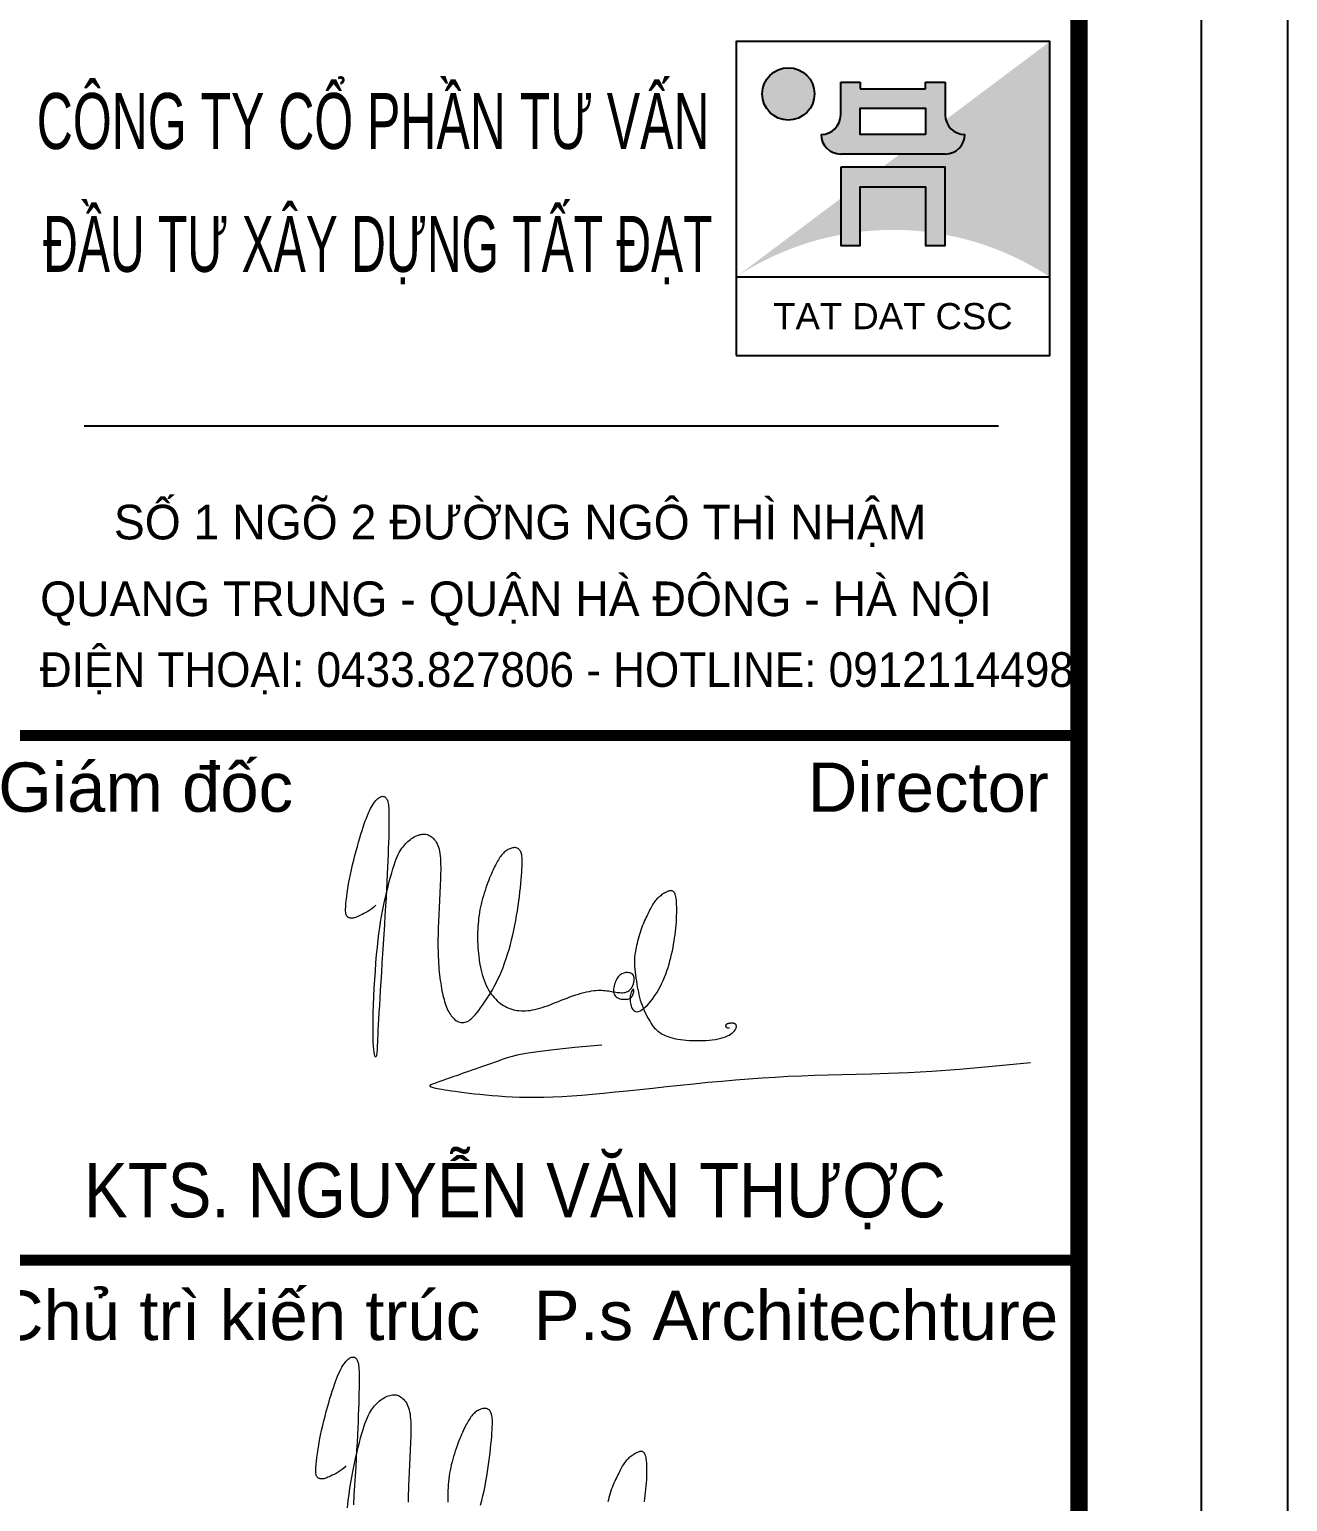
# Model space of a CAD drawing. Header units: millimetres. Extents: x -34806 to 662668, y 63228 to 99452.
# Drawn here: x 119316 to 125027, y 76692 to 83376 of the extents above; entities that cross this region are included whole.
import ezdxf

# ---------------------------------------------------------------- set-up
doc = ezdxf.new("R2010")
doc.units = ezdxf.units.MM
doc.header["$LTSCALE"] = 200
doc.header["$MEASUREMENT"] = 0
doc.layers.get('0').update_dxf_attribs({"color": 95, "linetype": 'CONTINUOUS'})
doc.layers.get('DEFPOINTS').update_dxf_attribs({"linetype": 'CONTINUOUS'})
doc.layers.add('hacth', color=251, linetype='CONTINUOUS', lineweight=13)
for name, color, linetype in [('KHUNGTEN', 7, 'CONTINUOUS'), ('Net_Thay', 7, 'CONTINUOUS'), ('TEXT', 7, 'CONTINUOUS'), ('TEXT2', 6, 'CONTINUOUS')]:
    doc.layers.add(name, color=color, linetype=linetype)
doc.styles.add('.VnArial', font='VNARIAL.ttf')
doc.styles.add('Arial iso', font='VNARIAL.ttf')
doc.styles.add('TEXT1', font='VHARIAL.ttf', dxfattribs={"width": 0.85, "height": 200})
doc.styles.add('VNCC-SIM', font='VHAVAN.ttf', dxfattribs={"width": 0.85})

# ---------------------------------------------------------------- blocks, each defined once
blk = doc.blocks.new('A$C5F910C25')
at = {"layer": 'Net_Thay', "ltscale": 0.5, "true_color": 0x0f9997}
h = blk.add_hatch(color=134, dxfattribs=at)
edge = h.paths.add_edge_path()
edge.add_line((23.99999934621155, 24.00000047203503), (-6.537884473800659e-07, 6.000000472107786))
edge.add_arc((11.99999934621155, -12.19999952812213), 21.80000000017373, 56.60151153231379, 123.3984884676862, ccw=False)
edge.add_line((23.99999934621155, 6.000000472093234), (23.99999934621155, 24.00000047202047))
h = blk.add_hatch(color=134, dxfattribs=at)
edge = h.paths.add_edge_path()
edge.add_arc((3.999999346211553, 20.00000047209323), 2, 0, 180)
edge.add_arc((3.999999346211553, 20.00000047209323), 2, 180, 360)
at = {"layer": 'Net_Thay', "ltscale": 0.5, "true_color": 0x001e02}
h = blk.add_hatch(color=98, dxfattribs=at)
h.paths.add_polyline_path([(15.99999934621155, 14.40000047208741), (7.999999346211553, 14.40000047208741), (7.999999346211553, 8.400000472087413), (9.499999346211553, 8.400000472087413), (9.499999346211553, 12.90000047208741), (14.49999934621155, 12.90000047208741), (14.49999934621155, 8.400000472087413), (15.99999934621155, 8.400000472087413)])
h.paths.add_polyline_path([(14.49999934667721, 16.90000047208741), (9.499999346211553, 16.90000047208741), (9.499999346211553, 18.90000047208741), (14.49999934621155, 18.90000047208741)], flags=16)
edge = h.paths.add_edge_path()
edge.add_arc((17.49999934621155, 18.40000047208741), 1.499999999992724, 180.0000000002779, 270, ccw=False)
edge.add_line((15.99999934621155, 18.40000047208741), (15.99999934621155, 20.90000047210196))
edge.add_line((15.99999934621155, 20.90000047208741), (14.49999934621155, 20.90000047208741))
edge.add_line((14.49999934621155, 20.90000047208741), (14.49999934621155, 20.40000047208741))
edge.add_line((14.49999934621155, 20.40000047208741), (9.499999346211553, 20.40000047208741))
edge.add_line((9.499999346211553, 20.40000047208741), (9.499999346211553, 20.90000047208741))
edge.add_line((9.499999346211553, 20.90000047208741), (7.999999346211553, 20.90000047208741))
edge.add_line((7.999999346211553, 20.90000047208741), (7.999999346211553, 18.40000047207286))
edge.add_arc((6.499999346211553, 18.40000047208741), 1.5, 270, 359.9999999997221, ccw=False)
edge.add_arc((7.999999346211553, 16.90000047208741), 1.5, 180, 270)
edge.add_line((7.999999346211553, 15.40000047208741), (15.99999934621155, 15.40000047208741))
edge.add_arc((15.99999934621155, 16.90000047208741), 1.5, 270, 360)
at = {"layer": 'Net_Thay', "color": 2, "ltscale": 0.5}
blk.add_line((-6.537884473800659e-07, 6.000000472093234), (23.99999934621155, 6.000000472093234), dxfattribs=at)
at = {"layer": 'Net_Thay', "ltscale": 0.5}
blk.add_lwpolyline([(-6.537884473800659e-07, 4.720932338386774e-07), (23.99999934621155, 4.720932338386774e-07), (23.99999934621155, 24.00000047209323), (-6.537884473800659e-07, 24.00000047209323)], close=True, dxfattribs=at)
at = {"layer": 'Net_Thay', "color": 98, "ltscale": 0.5, "true_color": 0x001e02}
blk.add_lwpolyline([(15.99999934621155, 15.40000047208741), (7.999999346211553, 15.40000047208741, -0.414213562373095), (6.499999346211553, 16.90000047208741, 0.4142135623730951), (7.999999346211553, 18.40000047208741), (7.999999346211553, 20.90000047208741), (9.499999346211553, 20.90000047208741), (9.499999346211553, 20.40000047208741), (14.49999934621155, 20.40000047208741), (14.49999934621155, 20.90000047208741), (15.99999934621155, 20.90000047208741), (15.99999934621155, 18.40000047208741, 0.414213562373095), (17.49999934621155, 16.90000047208741, -0.414213562373095)], format="xyb", close=True, dxfattribs=at)
for points in [[(14.49999934667721, 16.90000047208741), (9.499999346211553, 16.90000047208741), (9.499999346211553, 18.90000047208741), (14.49999934621155, 18.90000047208741)], [(7.999999346211553, 14.40000047208741), (7.999999346211553, 8.400000472087413), (9.499999346211553, 8.400000472087413), (9.499999346211553, 12.90000047208741), (14.49999934621155, 12.90000047208741), (14.49999934621155, 8.400000472087413), (15.99999934621155, 8.400000472087413), (15.99999934621155, 14.40000047208741)]]:
    blk.add_lwpolyline(points, close=True, dxfattribs=at)
at = {"layer": 'Net_Thay', "color": 134, "ltscale": 0.5, "true_color": 0x0f9997}
blk.add_circle((3.999999346211553, 20.00000047209323), 2, dxfattribs=at)
at = {"layer": 'Net_Thay', "color": 2, "style": '.VnArial'}
blk.add_text('TAT DAT CSC', height=2, dxfattribs=at).set_placement((2.841745594516397, 2.000000472093234))
blk = doc.blocks.new('khung')
at = {"color": 7}
for points in [[(28904.22141540502, 10202.60354419178), (28898.19519898714, 10196.66145841348), (28891.93040760198, 10191.37296033386), (28885.54619378634, 10186.68857046865), (28879.1617100769, 10182.55880933392), (28872.89610901053, 10178.93419744567), (28866.86854312395, 10175.76525531984), (28861.19816495421, 10173.00250347247), (28856.00412703824, 10170.59646241933), (28851.37456662134, 10168.50392475852), (28847.27355978178, 10166.70677141579), (28843.63416730714, 10165.19315539871), (28840.38944998448, 10163.95122971506), (28837.47246860068, 10162.96914737241), (28834.81628394308, 10162.23506137862), (28832.35395679856, 10161.73712474118), (28830.01854795434, 10161.46349046793), (28827.75599736967, 10161.40342418724), (28825.56376169124, 10161.55064201026), (28823.45217673892, 10161.89997266895), (28821.43157833173, 10162.44624489525), (28819.51230228857, 10163.18428742105), (28817.70468442907, 10164.10892897816), (28816.01906057194, 10165.21499829868), (28814.46576653692, 10166.49732411439), (28813.0578914972, 10167.98055127069), (28811.81953804471, 10169.80858906672), (28810.77756212417, 10172.15516291509), (28809.95881968194, 10175.19399822816), (28809.39016666383, 10179.09882041873), (28809.09845901519, 10184.04335489924), (28809.11055268159, 10190.20132708229), (28809.45330360921, 10197.74646238053), (28810.14760059791, 10206.79381098563), (28811.1904638659, 10217.22372220682), (28812.57294648462, 10228.85787013233), (28814.28610152702, 10241.5179288505), (28816.32098206542, 10255.02557244976), (28818.66864117197, 10269.20247501832), (28821.32013191885, 10283.87031064466), (28824.26650737852, 10298.8507534171), (28827.49169286686, 10313.9764398084), (28830.95110267588, 10329.12385582992), (28834.59302334073, 10344.18044987717), (28838.36574139693, 10359.03367034597), (28842.21754337989, 10373.57096563188), (28846.09671582535, 10387.67978413081), (28849.95154526826, 10401.2475742383), (28853.73031824459, 10414.16178435007), (28857.39336256093, 10426.33394198937), (28860.94917111036, 10437.77189118886), (28864.41827805741, 10448.5075551087), (28867.82121756617, 10458.57285690923), (28871.17852380154, 10467.99971975067), (28874.51073092772, 10476.82006679304), (28877.83837310933, 10485.06582119679), (28881.18198451059, 10492.76890612202), (28884.55580851379, 10499.95472053626), (28887.94892537218, 10506.62256663655), (28891.3441245571, 10512.76522242739), (28894.72419553966, 10518.3754659131), (28898.07192779074, 10523.44607509793), (28901.37011078159, 10527.96982798654), (28904.60153398322, 10531.93950258307), (28907.74898686698, 10535.34787689202), (28910.79687169572, 10538.19422852861), (28913.73604190161, 10540.50383355145), (28916.55896370867, 10542.30846763007), (28919.25810334003, 10543.63990643384), (28921.82592702033, 10544.52992563226), (28924.25490097333, 10545.01030089476), (28926.5374914227, 10545.11280789084), (28928.66616459248, 10544.8692222899), (28930.63597681063, 10544.30763687038), (28932.45234482169, 10543.44141284605), (28934.12327547346, 10542.28022853958), (28935.6567756144, 10540.83376227368), (28937.06085209311, 10539.11169237109), (28938.34351175759, 10537.12369715447), (28939.51276145634, 10534.87945494651), (28940.57660803736, 10532.38864406992), (28941.54148784398, 10529.63612003659), (28942.40755519733, 10526.50744711531), (28943.17339391302, 10522.86336676397), (28943.83758780732, 10518.5646204406), (28944.39872069564, 10513.47194960301), (28944.85537639434, 10507.44609570927), (28945.20613871908, 10500.34780021718), (28945.44959148543, 10492.03780458489), (28945.58476428939, 10482.40783225092), (28945.61246984453, 10471.47353457656), (28945.53396664428, 10459.28154490358), (28945.35051318182, 10445.87849657417), (28945.06336795059, 10431.31102292997), (28944.67378944448, 10415.62575731321), (28944.18303615621, 10398.86933306565), (28943.59236657951, 10381.08838352918), (28942.90180884924, 10362.31269434265), (28942.10646966679, 10342.50466033208), (28941.20022537537, 10321.60982862035), (28940.17695231808, 10299.57374633037), (28939.0305268374, 10276.34196058499), (28937.7548252768, 10251.86001850715), (28936.34372397885, 10226.0734672197), (28934.79109928711, 10198.92785384554), (28933.0974734675, 10170.43836749036), (28931.28995247975, 10140.89876519129), (28929.40228820713, 10110.6724459683), (28927.4682325321, 10080.12280884135), (28925.52153733814, 10049.61325283028), (28923.59595450804, 10019.50717695515), (28921.72523592471, 9990.167980235814), (28919.94313347075, 9961.959061692314), (28918.27832378052, 9935.192337991724), (28916.73918248925, 9909.973796389706), (28915.32900998314, 9886.357941789413), (28914.05110664861, 9864.399279093775), (28912.90877287202, 9844.152313205668), (28911.90530903963, 9825.671549028048), (28911.04401553747, 9809.011491463856), (28910.32819275233, 9794.226645416169), (28909.75418027063, 9781.335526782574), (28909.29047448187, 9770.212695439253), (28908.89861097612, 9760.696722257222), (28908.54012534334, 9752.626178107288), (28908.17655317311, 9745.839633860378), (28907.76943005588, 9740.17566038747), (28907.28029158148, 9735.4728285595), (28906.67067333993, 9731.569709247226), (28905.913589998, 9728.362816729064), (28905.02797253111, 9725.980438912362), (28904.04423099172, 9724.608807111828), (28902.99277543207, 9724.434152642176), (28901.90401590452, 9725.64270681829), (28900.80836246101, 9728.420700954859), (28899.73622515467, 9732.954366366566), (28898.71801403729, 9739.429934368192), (28897.78401061626, 9747.996815529134), (28896.96398221972, 9758.65713743697), (28896.28756763019, 9771.376206934237), (28895.78440563093, 9786.119330863023), (28895.48413500442, 9802.851816065764), (28895.41639453395, 9821.53896938466), (28895.61082300213, 9842.14609766213), (28896.09705919196, 9864.638507740474), (28896.89521305293, 9888.90828143054), (28897.98727920026, 9914.554600417063), (28899.34572341627, 9941.103421353624), (28900.94301148257, 9968.080700893312), (28902.75160918139, 9995.012395689795), (28904.74398229432, 10021.42446239635), (28906.89259660344, 10046.8428576663), (28909.16991789103, 10070.79353815306), (28911.55456474155, 10092.9240526574), (28914.04976695118, 10113.36831856953), (28916.66490711889, 10132.38184542699), (28919.40936784356, 10150.22014276741), (28922.29253172415, 10167.13872012829), (28925.32378135949, 10183.39308704738), (28928.5124993486, 10199.23875306217), (28931.86806829023, 10214.93122771025), (28935.391471393, 10230.65322433212), (28939.05009430377, 10246.29627147985), (28942.8029232787, 10261.67910150863), (28946.60894457404, 10276.62044677351), (28950.42714444672, 10290.93903962946), (28954.21650915268, 10304.45361243158), (28957.93602494823, 10316.98289753497), (28961.54467809003, 10328.34562729465), (28965.01330573142, 10338.41443141119), (28968.3601486133, 10347.27752896694), (28971.61529837451, 10355.07703638973), (28974.80884665332, 10361.95507010745), (28977.97088508803, 10368.05374654792), (28981.1315053168, 10373.51518213905), (28984.32079897825, 10378.48149330868), (28987.5688577103, 10383.09479648463), (28990.90122033704, 10387.47352210765), (28994.32521442359, 10391.64135666994), (28997.8436147202, 10395.59830067665), (29001.45919597759, 10399.34435463287), (29005.17473294633, 10402.87951904368), (29008.99300037656, 10406.20379441422), (29012.91677301882, 10409.31718124951), (29016.94882562396, 10412.2196800548), (29021.08638040857, 10414.9078226086), (29025.30444945603, 10417.36426578373), (29029.57249231563, 10419.5681977263), (29033.85996853682, 10421.49880658259), (29038.13633766963, 10423.13528049879), (29042.37105926328, 10424.45680762119), (29046.53359286747, 10425.44257609603), (29050.59339803166, 10426.07177406952), (29054.5268752247, 10426.32752083819), (29058.33818859462, 10426.20866030032), (29062.0384432077, 10425.71796750434), (29065.63874413174, 10424.85821749885), (29069.15019643276, 10423.63218533232), (29072.58390517865, 10422.04264605334), (29075.95097543588, 10420.09237471039), (29079.26251227129, 10417.78414635199), (29082.52237792916, 10415.11732353533), (29085.70546336006, 10412.07761885178), (29088.77941669177, 10408.64733240132), (29091.71188605208, 10404.80876428405), (29094.47051956876, 10400.54421459971), (29097.02296536967, 10395.83598344859), (29099.33687158237, 10390.66637093053), (29101.37988633459, 10385.01767714563), (29103.12810600184, 10378.87606448146), (29104.59141994948, 10372.2431444765), (29105.78816579133, 10365.12439095697), (29106.73668114035, 10357.52527774905), (29107.45530361022, 10349.45127867883), (29107.96237081402, 10340.90786757255), (29108.276220365, 10331.90051825633), (29108.4151898768, 10322.43470455622), (29108.39782199404, 10312.52405539209), (29108.24347948869, 10302.21482005725), (29107.97173016358, 10291.56140293886), (29107.60214182232, 10280.61820842383), (29107.15428226818, 10269.43964089927), (29106.64771930414, 10258.08010475199), (29106.10202073347, 10246.59400436914), (29105.53675435989, 10235.03574413773), (29104.96896712422, 10223.45805890338), (29104.40562252224, 10211.90700534599), (29103.85116318652, 10200.42697060443), (29103.31003175079, 10189.06234181713), (29102.78667084829, 10177.85750612293), (29102.28552311232, 10166.85685066034), (29101.81103117612, 10156.10476256812), (29101.36763767272, 10145.64562898475), (29100.96040403729, 10135.50640754876), (29100.59686690962, 10125.64433789722), (29100.28518173126, 10115.99923016701), (29100.03350394383, 10106.51089449505), (29099.84998898881, 10097.11914101818), (29099.74279230779, 10087.76377987311), (29099.72006934194, 10078.3846211969), (29099.78997553291, 10068.9214751264), (29099.95925502401, 10059.33161379368), (29100.22900676444, 10049.64215731286), (29100.59891840543, 10039.89768779316), (29101.06867759788, 10030.14278734382), (29101.637971993, 10020.42203807418), (29102.30648924156, 10010.78002209355), (29103.07391699468, 10001.26132151122), (29103.93994290354, 9991.910518436447), (29104.90344830748, 9982.766370356841), (29105.96008929773, 9973.84433627253), (29107.10471565527, 9965.154050562229), (29108.33217715924, 9956.705147604427), (29109.63732359047, 9948.507261777704), (29111.01500472867, 9940.570027460459), (29112.4600703538, 9932.903079031352), (29113.96737024614, 9925.51605086888), (29115.53418120776, 9918.415992222606), (29117.16748812992, 9911.599611826423), (29118.87670292546, 9905.061033285345), (29120.67123750811, 9898.794380204063), (29122.56050379076, 9892.793776187622), (29124.55391368656, 9887.053344840946), (29126.66087910908, 9881.567209768922), (29128.89081197105, 9876.329494576403), (29131.24948719089, 9871.337828804235), (29133.72813170459, 9866.603865737045), (29136.31433545362, 9862.1427645949), (29138.99568837848, 9857.969684598143), (29141.75978042059, 9854.099784967262), (29144.59420152121, 9850.548224922519), (29147.48654162129, 9847.330163684264), (29150.42439066178, 9844.460760472768), (29153.39740675851, 9841.94989169628), (29156.40352072615, 9839.786302514207), (29159.44273155373, 9837.9534552739), (29162.51503823038, 9836.434812322519), (29165.62043974502, 9835.213836007568), (29168.75893508702, 9834.273988676217), (29171.93052324606, 9833.598732675731), (29175.13520321022, 9833.171530353546), (29178.38051027273, 9832.99438487292), (29181.70412493865, 9833.14346266209), (29185.15126401584, 9833.713470965105), (29188.7671443128, 9834.79911702616), (29192.596982638, 9836.495108089488), (29196.68599579918, 9838.896151399134), (29201.0794006056, 9842.096954199438), (29205.82241386473, 9846.19222373448), (29210.94297244553, 9851.24524725742), (29216.39989345732, 9857.193632056556), (29222.1347140699, 9863.94356542923), (29228.08897145295, 9871.401234672872), (29234.20420277593, 9879.472827084688), (29240.42194520874, 9888.064529961963), (29246.68373592127, 9897.082530602142), (29252.93111208276, 9906.433016302339), (29259.11356413709, 9916.044961849046), (29265.21239562341, 9925.938491984336), (29271.21686335462, 9936.156518939397), (29277.11622414412, 9946.741954945379), (29282.89973480438, 9957.73771223347), (29288.55665214897, 9969.186703034831), (29294.0762329907, 9981.131839580621), (29299.44773414277, 9993.616034102106), (29304.65962986084, 10006.66402463639), (29309.69726417264, 10020.22785244532), (29314.54519854804, 10034.24138459681), (29319.18799445735, 10048.6384881587), (29323.61021337118, 10063.35303019886), (29327.79641675926, 10078.31887778523), (29331.73116609234, 10093.4698979855), (29335.39902284026, 10108.73995786775), (29338.78976473489, 10124.06660545467), (29341.91403455285, 10139.40211258862), (29344.78769133296, 10154.70243206674), (29347.42659411345, 10169.92351668633), (29349.8466019327, 10185.02131924462), (29352.06357382915, 10199.95179253873), (29354.09336884112, 10214.67088936594), (29355.95184600732, 10229.13456252357), (29357.65121625108, 10243.28897906683), (29359.18909803801, 10257.04116308434), (29360.5594617196, 10270.28835292271), (29361.756277646, 10282.92778692873), (29362.77351616872, 10294.85670344888), (29363.60514763862, 10305.97234082987), (29364.2451424066, 10316.17193741849), (29364.68747082326, 10325.35273156129), (29364.92851695279, 10333.44634496476), (29364.97431971036, 10340.52193277446), (29364.83333172357, 10346.68303349555), (29364.51400562041, 10352.03318563344), (29364.02479402872, 10356.6759276934), (29363.37414957632, 10360.71479818061), (29362.57052489122, 10364.25333560042), (29361.62237260142, 10367.39507845814), (29360.53679283363, 10370.22721163309), (29359.31547570848, 10372.77150550045), (29357.95875884641, 10375.03337680937), (29356.46697986714, 10377.01824230942), (29354.84047639069, 10378.73151874962), (29353.07958603678, 10380.17862287936), (29351.18464642556, 10381.36497144779), (29349.15599517677, 10382.29598120424), (29346.99547184729, 10382.97709760481), (29344.71092374158, 10383.41388093275), (29342.31170010051, 10383.61192017834), (29339.80715016597, 10383.57680433167), (29337.20662317867, 10383.31412238295), (29334.51946838007, 10382.82946332237), (29331.75503501162, 10382.12841614009), (29328.92267231427, 10381.21656982628), (29326.03304951541, 10380.09787161045), (29323.10211578655, 10378.76970167986), (29320.14714028521, 10377.22779846104), (29317.18539216863, 10375.46790038051), (29314.23414059472, 10373.48574586484), (29311.31065472076, 10371.27707334057), (29308.43220370424, 10368.83762123447), (29305.61605670264, 10366.16312797285), (29302.87526717327, 10363.25214558727), (29300.20602577312, 10360.11448052882), (29297.60030745847, 10356.7627528535), (29295.05008718593, 10353.20958261724), (29292.54733991249, 10349.46758987603), (29290.08404059461, 10345.54939468585), (29287.6521641886, 10341.46761710272), (29285.24368565136, 10337.23487718251), (29282.8493957426, 10332.85533909764), (29280.45534843516, 10328.2993434856), (29278.04641350423, 10323.52877510032), (29275.60746072662, 10318.50551869567), (29273.12335987746, 10313.19145902553), (29270.57898073293, 10307.54848084382), (29267.95919306863, 10301.53846890436), (29265.24886666082, 10295.12330796112), (29262.44096455965, 10288.27941010156), (29259.56082291659, 10281.0412967476), (29256.64187115673, 10273.45801665465), (29253.71753870577, 10265.57861857819), (29250.82125498965, 10257.45215127378), (29247.98644943354, 10249.12766349696), (29245.24655146336, 10240.65420400303), (29242.63499050478, 10232.08082154756), (29240.18035406906, 10223.44863043945), (29237.89186201012, 10214.76700720096), (29235.77389226754, 10206.03739390753), (29233.83082278126, 10197.26123263516), (29232.06703149064, 10188.43996545916), (29230.48689633531, 10179.57503445542), (29229.09479525529, 10170.66788169936), (29227.89510618992, 10161.71994926679), (29226.89024756962, 10152.73161960645), (29226.07479978537, 10143.69903666045), (29225.44138372035, 10134.61728474392), (29224.9826202558, 10125.481448172), (29224.69113027416, 10116.28661125993), (29224.5595346578, 10107.02785832289), (29224.58045428842, 10097.70027367607), (29224.7465100484, 10088.29894163482), (29225.05432152689, 10078.82283641423), (29225.51650314013, 10069.2864918302), (29226.14966801227, 10059.7083315987), (29226.97042926623, 10050.10677943541), (29227.99540002649, 10040.50025905641), (29229.24119341595, 10030.90719417762), (29230.72442255822, 10021.34600851474), (29232.46170057735, 10011.83512578391), (29234.46562925418, 10002.3983471362), (29236.7327650004, 9993.08098346355), (29239.25565288535, 9983.933723093396), (29242.0268379785, 9975.007254353), (29245.03886534868, 9966.352265569529), (29248.28428006532, 9958.019445070491), (29251.75562719802, 9950.059481183025), (29255.44545181553, 9942.523062234553), (29259.34487185267, 9935.448875081865), (29263.4392967043, 9928.827600700643), (29267.71270863038, 9922.637918595943), (29272.14908989072, 9916.858508273044), (29276.73242274563, 9911.468049237232), (29281.44668945505, 9906.445220993424), (29286.27587227894, 9901.768703047086), (29291.20395347762, 9897.417174903238), (29296.22046194741, 9893.373444545332), (29301.33711313373, 9889.636833869517), (29306.5711691179, 9886.21079325004), (29311.93989198135, 9883.098773061267), (29317.46054380629, 9880.304223677544), (29323.15038667363, 9877.830595473139), (29329.02668266521, 9875.681338822393), (29335.10669386312, 9873.859904099561), (29341.40164040098, 9872.369454274192), (29347.89857462244, 9871.21200269593), (29354.57850692404, 9870.389275309508), (29361.42244770133, 9869.90299806001), (29368.4114073508, 9869.754896891935), (29375.52639626859, 9869.94669775032), (29382.74842485061, 9870.48012657984), (29390.05850349316, 9871.356909325454), (29397.44397279698, 9872.57532096825), (29404.91749418322, 9874.119832635137), (29412.49805927708, 9875.971464489056), (29420.20465970413, 9878.111236693358), (29428.05628708978, 9880.520169411151), (29436.07193306007, 9883.179282805615), (29444.27058924015, 9886.06959703981), (29452.67124725596, 9889.172132277094), (29461.28311499927, 9892.462732698023), (29470.07626543042, 9895.896538553843), (29479.01098777593, 9899.423514113338), (29488.04757126234, 9902.99362364518), (29497.14630511627, 9906.55683141817), (29506.26747856429, 9910.063101701087), (29515.37138083336, 9913.462398762738), (29524.41830114973, 9916.704686871675), (29533.36901781747, 9919.745086243389), (29542.18626544876, 9922.559340879363), (29550.833267733, 9925.128350727733), (29559.27324836035, 9927.433015736542), (29567.46943101961, 9929.454235853927), (29575.38503940076, 9931.172911027968), (29582.98329719334, 9932.569941206775), (29590.22742808649, 9933.626226338476), (29597.09144006466, 9934.332317165556), (29603.59247828874, 9934.717367608446), (29609.75847221443, 9934.820182382064), (29615.61735129805, 9934.679566201177), (29621.19704499483, 9934.334323780555), (29626.52548276049, 9933.823259835239), (29631.63059405082, 9933.185179079932), (29636.54030832186, 9932.45888622948), (29641.28244330957, 9931.681136298208), (29645.88436987501, 9930.880485497566), (29650.37334715846, 9930.08344033855), (29654.77663430143, 9929.31650733196), (29659.12149044511, 9928.606192988878), (29663.43517473047, 9927.979003820043), (29667.74494629838, 9927.461446336512), (29672.07806429037, 9927.080027049105), (29676.44979063308, 9926.869856955236), (29680.82739839773, 9926.90046499748), (29685.16616344063, 9927.249984605003), (29689.42136161938, 9927.996549206922), (29693.54826878994, 9929.218292232286), (29697.50216080946, 9930.99334711027), (29701.23831353486, 9933.399847269828), (29704.71200282261, 9936.515926140231), (29707.87795922209, 9940.377079207214), (29710.68873205171, 9944.84825018385), (29713.09632532264, 9949.751744840163), (29715.05274304532, 9954.909868945942), (29716.50998923116, 9960.144928271064), (29717.4200678906, 9965.279228585458), (29717.73498303477, 9970.135075658873), (29717.40673867445, 9974.5347752613), (29716.41009438762, 9978.336668655174), (29714.81083202088, 9981.543239073133), (29712.69748898743, 9984.193005240519), (29710.15860270044, 9986.32448588261), (29707.28271057351, 9987.976199724662), (29704.15835001985, 9989.186665491938), (29700.87405845317, 9989.994401909813), (29697.51837328669, 9990.437927703371), (29694.16757735388, 9990.549163255788), (29690.84893516904, 9990.333635581), (29687.57745666685, 9989.79027335056), (29684.3681517812, 9988.918005236115), (29681.23603044693, 9987.715759909477), (29678.19610259833, 9986.182466042124), (29675.26337816998, 9984.317052305774), (29672.45286709577, 9982.118447372095), (29669.77850698021, 9979.587544098807), (29667.24994610351, 9976.733092088583), (29664.87576041608, 9973.565805129643), (29662.66452586791, 9970.096397010797), (29660.6248184095, 9966.335581520467), (29658.76521399047, 9962.294072447385), (29657.09428856134, 9957.982583579942), (29655.62061807208, 9953.411828706803), (29654.36322598987, 9948.608381502043), (29653.38292584847, 9943.662255182175), (29652.75097869952, 9938.679322849086), (29652.53864559355, 9933.765457604868), (29652.81718758173, 9929.02653255138), (29653.65786571545, 9924.568420790834), (29655.13194104521, 9920.496995425061), (29657.31067462241, 9916.918129555987), (29660.22923162238, 9913.913214926208), (29663.77839371871, 9911.465717839419), (29667.81284670929, 9909.534623240268), (29672.18727639179, 9908.078916072847), (29676.75636856436, 9907.057581281651), (29681.37480902462, 9906.429603811017), (29685.89728357081, 9906.153968605176), (29690.17847800063, 9906.189660608617), (29694.09978506919, 9906.504573476155), (29697.64942536082, 9907.10223570515), (29700.84232641733, 9907.995084503415), (29703.69341577977, 9909.195557079), (29706.21762099025, 9910.716090639467), (29708.42986959012, 9912.569122392735), (29710.34508912107, 9914.767089546762), (29711.97820712458, 9917.3224293094), (29713.34116816223, 9920.219172355599), (29714.43398487595, 9923.327723228515), (29715.25368692754, 9926.490079938803), (29715.79730397907, 9929.548240496633), (29716.0618656923, 9932.344202912422), (29716.0444017291, 9934.71996519673), (29715.74194175123, 9936.517525359652), (29715.15151542072, 9937.578881411868), (29714.28210482771, 9937.785361472143), (29713.19050177325, 9937.175614093723), (29711.94545048747, 9935.82761793812), (29710.61569519925, 9933.81935166713), (29709.26998013871, 9931.22879394238), (29707.97704953518, 9928.133923425636), (29706.80564761795, 9924.612718778393), (29705.82451861717, 9920.743158662472), (29705.09208439309, 9916.600134451686), (29704.62547733063, 9912.246188368774), (29704.43150744589, 9907.74077534863), (29704.51698475496, 9903.143350326247), (29704.88871927407, 9898.513368236436), (29705.55352101874, 9893.910284014231), (29706.51820000559, 9889.39355259452), (29707.78956625013, 9885.022628912166), (29709.37712331537, 9880.867765706651), (29711.30114894954, 9877.042406934763), (29713.58461444773, 9873.670794358144), (29716.25049110495, 9870.877169737987), (29719.32175021637, 9868.785774835802), (29722.82136307695, 9867.520851413052), (29726.77230098128, 9867.206641231138), (29731.19753522504, 9867.967386051447), (29736.10179501391, 9869.891990805247), (29741.41684119671, 9872.928013102797), (29747.05619253462, 9876.987673724214), (29752.93336778686, 9881.983193449754), (29758.96188571429, 9887.826793059598), (29765.0552650771, 9894.430693333776), (29771.12702463506, 9901.707115052483), (29777.09068314899, 9909.568278995835), (29782.87192060315, 9917.931807792615), (29788.4450618791, 9926.73693146642), (29793.7965930828, 9935.928281889128), (29798.91300032021, 9945.450490932897), (29803.78076969698, 9955.248190469794), (29808.38638731925, 9965.266012371922), (29812.71633929312, 9975.448588511326), (29816.75711172441, 9985.7405507601), (29820.50014584694, 9996.093283153838), (29823.95670340775, 10006.48517838206), (29827.14300128209, 10016.90138129781), (29830.07525634457, 10027.32703675429), (29832.76968547091, 10037.74728960439), (29835.2425055356, 10048.14728470119), (29837.50993341404, 10058.5121668979), (29839.58818598138, 10068.82708104743), (29841.49100237972, 10079.08032318654), (29843.22221082157, 10089.27279408626), (29844.78316178661, 10099.4085457014), (29846.17520575417, 10109.49162998665), (29847.39969320443, 10119.52609889676), (29848.45797461658, 10129.5160043864), (29849.35140047063, 10139.46539841053), (29850.08132124594, 10149.37833292371), (29850.64886234234, 10159.24040358533), (29851.05424883959, 10168.96338087451), (29851.2974807381, 10178.44057897453), (29851.37855803761, 10187.56531206919), (29851.2974807381, 10196.2308943419), (29851.05424883959, 10204.33063997631), (29850.64886234234, 10211.75786315598), (29850.08132124594, 10218.40587806454), (29849.35324086973, 10224.19702299372), (29848.47269780994, 10229.16973266899), (29847.44938398196, 10233.39146592366), (29846.29299130116, 10236.92968159143), (29845.01321168268, 10239.85183850576), (29843.61973704228, 10242.22539550026), (29842.12225929493, 10244.11781140845), (29840.53047035608, 10245.5965450638), (29838.85113121639, 10246.72036378459), (29837.07927916614, 10247.51326882786), (29835.20702057102, 10247.99056993529), (29833.22646179627, 10248.16757684864), (29831.1297092076, 10248.05959930959), (29828.90886917098, 10247.68194705984), (29826.55604805139, 10247.04992984115), (29824.06335221495, 10246.17885739512), (29821.42807261484, 10245.08377958696), (29818.66823855926, 10243.77870677489), (29815.80706394467, 10242.27738944053), (29812.86776266692, 10240.5935780656), (29809.87354862192, 10238.74102313173), (29806.84763570606, 10236.7334751205), (29803.81323781551, 10234.58468451354), (29800.79356884653, 10232.30840179251), (29797.80923793386, 10229.91419011625), (29794.87043516756, 10227.39486335148), (29791.9847458767, 10224.73904804209), (29789.15975538983, 10221.93537073208), (29786.40304903584, 10218.97245796527), (29783.72221214362, 10215.83893628562), (29781.12483004208, 10212.523432237), (29778.61848806008, 10209.01457236343), (29776.20571396643, 10205.30477436074), (29773.86880529128, 10201.40162053296), (29771.58500200473, 10197.31648433626), (29769.33154407666, 10193.06073922668), (29767.08567147766, 10188.64575866049), (29764.82462417742, 10184.08291609354), (29762.5256421466, 10179.38358498195), (29760.16596535472, 10174.55913878198), (29757.73057881365, 10169.61558008065), (29755.23544769972, 10164.53742798985), (29752.7042822302, 10159.30383075257), (29750.16079262298, 10153.89393661157), (29747.62868909595, 10148.2868938099), (29745.13168186655, 10142.46185059028), (29742.69348115211, 10136.3979551958), (29740.33779717069, 10130.07435586931), (29738.08407204455, 10123.48631388118), (29735.93467551535, 10116.69354261196), (29733.88770922833, 10109.77186846961), (29731.94127483057, 10102.79711786206), (29730.09347396772, 10095.84511719737), (29728.34240828601, 10088.99169288347), (29726.68617943156, 10082.3126713283), (29725.12288905035, 10075.88387893992), (29723.65538703182, 10069.74826456957), (29722.30551623901, 10063.81726684183), (29721.09986777775, 10057.96944682468), (29720.06503275467, 10052.08336558604), (29719.22760227531, 10046.03758419371), (29718.61416744598, 10039.71066371561), (29718.25131937304, 10032.98116521975), (29718.16564916245, 10025.72764977391), (29718.37404589621, 10017.86785794908), (29718.85459056256, 10009.47624832812), (29719.57566212436, 10000.66645899668), (29720.50563954583, 9991.552128040674), (29721.61290179026, 9982.246893545853), (29722.86582782174, 9972.864393598049), (29724.2327966034, 9963.518266283087), (29725.68218709924, 9954.322149686759), (29727.19336439781, 9945.365249614579), (29728.78963808823, 9936.639042751438), (29730.50530388387, 9928.110573501877), (29732.37465749899, 9919.746886270355), (29734.43199464739, 9911.515025461416), (29736.71161104281, 9903.382035479714), (29739.24780239886, 9895.314960729693), (29742.07486442988, 9887.280845616016), (29745.21061770534, 9879.26616552326), (29748.60698221806, 9871.33511975619), (29752.19940281696, 9863.571338599748), (29755.92332435033, 9856.058452338886), (29759.71419166698, 9848.880091258516), (29763.50744961572, 9842.119885643466), (29767.23854304523, 9835.861465778571), (29770.84291680409, 9830.188461948897), (29774.27613933684, 9825.157225048837), (29777.57427347031, 9820.714988411171), (29780.79350562795, 9816.7817059782), (29783.99002223275, 9813.277331692236), (29787.22000970737, 9810.121819495589), (29790.5396544751, 9807.235123330596), (29794.00514295886, 9804.537197139573), (29797.67266158126, 9801.947994864977), (29801.5956078637, 9799.403798230393), (29805.81622371752, 9796.906200085486), (29810.37396215259, 9794.473121061274), (29815.30827617877, 9792.122481788756), (29820.6586188053, 9789.87220289897), (29826.46444304198, 9787.74020502289), (29832.76520189887, 9785.744408791585), (29839.60034838499, 9783.902734836145), (29846.99578589998, 9782.231510769498), (29854.9232194018, 9780.740692133057), (29863.34080423766, 9779.438641450166), (29872.20669575521, 9778.33372124423), (29881.47904930191, 9777.43429403862), (29891.11602022534, 9776.74872235685), (29901.07576387272, 9776.285368722029), (29911.31643559162, 9776.052595657815), (29921.7806504423, 9776.058765940017), (29932.34886233442, 9776.31224335484), (29942.88598489117, 9776.8213919408), (29953.25693173515, 9777.59457573688), (29963.32661648912, 9778.64015878158), (29972.95995277568, 9779.966505113684), (29982.02185421767, 9781.581978771876), (29990.37723443784, 9783.494943794865), (29997.92056918636, 9785.702420650607), (30004.66458272433, 9788.15605552436), (30010.6515614409, 9790.796151030725), (30015.9237917246, 9793.563009784155), (30020.52355996401, 9796.396934399205), (30024.49315254801, 9799.238227490358), (30027.87485586551, 9802.027191672207), (30030.710956305, 9804.70412955939), (30033.04423691402, 9807.220436552065), (30034.91946737323, 9809.571879194547), (30036.38191402188, 9811.765316816856), (30037.47684319968, 9813.807608748808), (30038.24952124587, 9815.705614320677), (30038.74521449958, 9817.466192862172), (30039.00918930062, 9819.096203703562), (30039.08671198815, 9820.602506174673), (30039.01609029213, 9821.99128890992), (30038.80779750599, 9823.266057760979), (30038.46534831344, 9824.42964788406), (30037.99225739873, 9825.484894435021), (30037.39203944572, 9826.434632570095), (30036.66820913825, 9827.281697445194), (30035.82428116021, 9828.028924216482), (30034.86377019579, 9828.679148039919), (30033.7930403128, 9829.235712460231), (30032.62985311533, 9829.703994575766), (30031.39481959188, 9830.089879873587), (30030.10855072995, 9830.399253840633), (30028.79165751822, 9830.638001963856), (30027.46475094448, 9830.812009730294), (30026.148441997, 9830.927162626893), (30024.86334166402, 9830.989346140643), (30023.62525187147, 9831.004053460105), (30022.43073829707, 9830.975208579961), (30021.27155755623, 9830.906343196575), (30020.13946626509, 9830.800989006037), (30019.02622103843, 9830.662677704839), (30017.92357849234, 9830.494940989045), (30016.82329524235, 9830.301310555076), (30015.71712790403, 9830.085318099233), (30014.60095495354, 9829.849416160157), (30013.48714230976, 9829.591740646876), (30012.3921777526, 9829.309348310735), (30011.33254906171, 9828.999295903053), (30010.32474401678, 9828.658640175408), (30009.38525039749, 9828.28443787905), (30008.53055598327, 9827.873745765484), (30007.77714855407, 9827.423620586065), (30007.13700148655, 9826.932786697382), (30006.60403054651, 9826.406638876575), (30006.16763709687, 9825.852239506015), (30005.81722250071, 9825.276650967904), (30005.5421881203, 9824.686935644842), (30005.33193531906, 9824.090155919), (30005.17586545993, 9823.49337417272), (30005.06337990542, 9822.90365278828), (30004.99104458625, 9822.325749100099), (30004.98408370255, 9821.755200250253), (30005.07488602235, 9821.185238332737), (30005.29584031351, 9820.609095441714), (30005.67933534366, 9820.020003671103), (30006.25775988097, 9819.411195114973), (30007.06350269257, 9818.77590186749), (30008.12895254741, 9818.1073560226), (30009.45941859567, 9817.412524363264), (30010.95189152249, 9816.753312428062), (30012.47628239563, 9816.205360444157), (30013.9025022832, 9815.84430863898), (30015.10046225254, 9815.745797239964), (30015.94007337218, 9815.985466474365), (30016.29124670971, 9816.638956569499), (30016.02389333343, 9817.78190775281)], [(29615.19340795954, 9762.193264971807), (29530.98362818774, 9754.327947372652), (29464.8587004353, 9747.31324219731), (29414.20688602103, 9741.028487629545), (29376.41644626372, 9735.353021853121), (29348.87564248216, 9730.166183051808), (29328.97273599514, 9725.347309409364), (29314.09598812145, 9720.77573910956), (29301.6336601799, 9716.330810336158), (29289.42437579074, 9711.915083596481), (29277.10820778011, 9707.52400869208), (29264.77559127561, 9703.17625774807), (29252.51696140485, 9698.890502889555), (29240.42275329541, 9694.685416241651), (29228.58340207492, 9690.579669929462), (29217.08934287096, 9686.591936078104), (29206.03101081114, 9682.740886812682), (29195.47803866451, 9679.041086496016), (29185.41684976586, 9675.490668441746), (29175.81306509144, 9672.083658201218), (29166.63230561749, 9668.81408132578), (29157.84019232024, 9665.675963366773), (29149.40234617595, 9662.663329875551), (29141.28438816083, 9659.770206403458), (29133.45193925116, 9656.990618501839), (29125.88748856399, 9654.322462222957), (29118.64099777975, 9651.779115622743), (29111.77929671971, 9649.377827258044), (29105.36921520512, 9647.135845685703), (29099.47758305725, 9645.070419462567), (29094.17123009737, 9643.198797145484), (29089.51698614673, 9641.5382272913), (29085.5816810266, 9640.105958456857), (29082.40570504448, 9638.910509361465), (29079.92369045283, 9637.925479374277), (29078.04382999035, 9637.115738026901), (29076.67431639571, 9636.446154850952), (29075.72334240764, 9635.88159937804), (29075.09910076482, 9635.38694113978), (29074.70978420593, 9634.927049667782), (29074.4635854697, 9634.466794493657), (29074.29716660123, 9633.976361470019), (29074.26106687136, 9633.447201733468), (29074.43429485737, 9632.876082741612), (29074.89585913651, 9632.25977195205), (29075.72476828606, 9631.595036822391), (29077.00003088328, 9630.878644810233), (29078.80065550543, 9630.10736337318), (29081.20565072979, 9629.277959968837), (29084.29264817387, 9628.386576263536), (29088.13377161619, 9627.426850758531), (29092.7997678755, 9626.391796163809), (29098.36138377058, 9625.274425189355), (29104.88936612018, 9624.067750545153), (29112.45446174308, 9622.764784941188), (29121.12741745803, 9621.358541087444), (29130.97898008379, 9619.842031693908), (29142.06014056561, 9618.213106555368), (29154.34286635455, 9616.488963805832), (29167.77936902814, 9614.691638664113), (29182.32186016394, 9612.843166349025), (29197.92255133947, 9610.965582079376), (29214.53365413229, 9609.080921073984), (29232.10738011993, 9607.211218551658), (29250.59594087992, 9605.37850973121), (29269.96647254879, 9603.611483673048), (29290.24580949889, 9601.965444803947), (29311.47571066159, 9600.502351392277), (29333.69793496823, 9599.284161706408), (29356.95424135016, 9598.372834014708), (29381.28638873872, 9597.830326585545), (29406.73613606528, 9597.718597687292), (29433.34524226116, 9598.099605588317), (29461.16002928779, 9599.01966837907), (29490.24507122689, 9600.462543438329), (29520.66950519027, 9602.396347966956), (29552.5024682897, 9604.78919916581), (29585.81309763698, 9607.609214235754), (29620.67053034391, 9610.824510377646), (29657.14390352227, 9614.403204792348), (29695.30235428386, 9618.313414680719), (29735.14928718744, 9622.513398482575), (29776.42517657963, 9626.921979593562), (29818.80476425403, 9631.448122648279), (29861.96279200423, 9636.000792281326), (29905.57400162382, 9640.488953127302), (29949.31313490641, 9644.821569820808), (29992.85493364557, 9648.907606996445), (30035.8741396349, 9652.656029288812), (30078.14076549749, 9655.995126323762), (30119.80590717438, 9658.93048769215), (30161.1159314361, 9661.487027976093), (30202.31720505316, 9663.689661757699), (30243.65609479612, 9665.56330361908), (30285.37896743549, 9667.132868142344), (30327.7321897418, 9668.423269909605), (30370.96212848559, 9669.459423502974), (30415.68036767793, 9670.335217891656), (30463.95936029211, 9671.420439593232), (30518.23677654195, 9673.15384951238), (30580.95028664129, 9675.974208553776), (30654.53756080396, 9680.320277622097), (30741.43626924378, 9686.630817622017), (30844.0840821746, 9695.344589458216), (30964.91866981022, 9706.90035403537)], [(28810.33142224592, 8437.524933344079), (28804.30520582804, 8431.58284756578), (28798.04041444288, 8426.294349486154), (28791.65620062724, 8421.609959620942), (28785.2717169178, 8417.480198486215), (28779.00611585143, 8413.855586597967), (28772.97854996485, 8410.686644472135), (28767.30817179511, 8407.92389262477), (28762.11413387914, 8405.517851571625), (28757.48457346224, 8403.42531391082), (28753.38356662268, 8401.628160568089), (28749.74417414804, 8400.11454455101), (28746.49945682538, 8398.872618867357), (28743.58247544158, 8397.89053652471), (28740.92629078398, 8397.156450530916), (28738.46396363946, 8396.658513893473), (28736.12855479524, 8396.384879620227), (28733.86600421057, 8396.324813339535), (28731.67376853213, 8396.472031162559), (28729.56218357982, 8396.821361821247), (28727.54158517263, 8397.367634047543), (28725.62230912947, 8398.10567657335), (28723.81469126997, 8399.030318130455), (28722.12906741284, 8400.136387450979), (28720.57577337782, 8401.418713266685), (28719.1678983381, 8402.901940422982), (28717.92954488561, 8404.72997821902), (28716.88756896507, 8407.076552067381), (28716.06882652284, 8410.115387380452), (28715.50017350473, 8414.020209571028), (28715.20846585609, 8418.964744051538), (28715.22055952249, 8425.122716234588), (28715.56331045011, 8432.667851532826), (28716.25760743881, 8441.715200137927), (28717.3004707068, 8452.145111359116), (28718.68295332552, 8463.779259284625), (28720.39610836792, 8476.439318002798), (28722.43098890632, 8489.94696160206), (28724.77864801287, 8504.123864170617), (28727.43013875975, 8518.791699796957), (28730.37651421942, 8533.772142569394), (28733.60169970776, 8548.897828960697), (28737.06110951678, 8564.045244982213), (28740.70303018163, 8579.101839029468), (28744.47574823783, 8593.955059498261), (28748.32755022079, 8608.492354784177), (28752.20672266625, 8622.601173283108), (28756.06155210916, 8636.168963390599), (28759.84032508549, 8649.083173502366), (28763.50336940183, 8661.255331141661), (28767.05917795126, 8672.69328034116), (28770.52828489831, 8683.428944260993), (28773.93122440707, 8693.494246061528), (28777.28853064244, 8702.921108902967), (28780.62073776862, 8711.741455945337), (28783.94837995023, 8719.987210349083), (28787.29199135149, 8727.690295274318), (28790.66581535469, 8734.876109688552), (28794.05893221308, 8741.543955788842), (28797.454131398, 8747.68661157969), (28800.83420238056, 8753.296855065395), (28804.18193463164, 8758.36746425023), (28807.48011762249, 8762.891217138835), (28810.71154082412, 8766.860891735361), (28813.85899370788, 8770.269266044312), (28816.90687853662, 8773.115617680902), (28819.84604874251, 8775.425222703741), (28822.66897054957, 8777.22985678237), (28825.36811018093, 8778.561295586132), (28827.93593386123, 8779.451314784554), (28830.36490781423, 8779.931690047059), (28832.6474982636, 8780.03419704314), (28834.77617143338, 8779.790611442191), (28836.74598365153, 8779.229026022678), (28838.56235166259, 8778.362801998344), (28840.23328231436, 8777.201617691879), (28841.7667824553, 8775.755151425976), (28843.17085893401, 8774.033081523381), (28844.45351859849, 8772.045086306765), (28845.62276829724, 8769.800844098803), (28846.68661487826, 8767.310033222218), (28847.65149468488, 8764.557509188882), (28848.51756203823, 8761.428836267602), (28849.28340075392, 8757.784755916267), (28849.94759464822, 8753.486009592894), (28850.50872753654, 8748.39333875531), (28850.96538323524, 8742.367484861568), (28851.31614555998, 8735.26918936948), (28851.55959832633, 8726.959193737182), (28851.69477113029, 8717.329221403214), (28851.72247668543, 8706.394923728853), (28851.64397348518, 8694.202934055873), (28851.46052002272, 8680.799885726467), (28851.17337479149, 8666.232412082269), (28850.78379628538, 8650.547146465504), (28850.29304299711, 8633.790722217942), (28849.70237342041, 8616.009772681477), (28849.01181569014, 8597.234083494941), (28848.21647650769, 8577.426049484371), (28847.31023221627, 8556.531217772641), (28846.28695915898, 8534.49513548267), (28845.1405336783, 8511.263349737286), (28843.8648321177, 8486.781407659444), (28842.45373081975, 8460.994856371999), (28840.90110612801, 8433.849242997834), (28839.2074803084, 8405.359756642654), (28837.39995932065, 8375.820154343584), (28835.51229504803, 8345.593835120599), (28833.578239373, 8315.04419799365)], [(28815.27992473193, 8305.71492730536), (28817.66457158245, 8327.845441809697), (28820.15977379207, 8348.289707721826), (28822.77491395979, 8367.303234579284), (28825.51937468446, 8385.141531919706), (28828.40253856505, 8402.060109280586), (28831.43378820039, 8418.314476199675), (28834.62250618949, 8434.160142214467), (28837.97807513113, 8449.852616862545), (28841.5014782339, 8465.574613484418), (28845.16010114467, 8481.217660632146), (28848.9129301196, 8496.600490660923), (28852.71895141494, 8511.54183592581), (28856.53715128762, 8525.860428781758), (28860.32651599358, 8539.375001583878), (28864.04603178913, 8551.904286687264), (28867.65468493093, 8563.267016446945), (28871.12331257232, 8573.33582056349), (28874.4701554542, 8582.198918119231), (28877.7253052154, 8589.998425542022), (28880.91885349421, 8596.876459259747), (28884.08089192893, 8602.97513570022), (28887.2415121577, 8608.43657129135), (28890.43080581915, 8613.40288246098), (28893.6788645512, 8618.016185636929), (28897.01122717794, 8622.394911259942), (28900.43522126449, 8626.562745822235), (28903.9536215611, 8630.519689828941), (28907.56920281849, 8634.265743785165), (28911.28473978723, 8637.80090819598), (28915.10300721746, 8641.125183566512), (28919.02677985972, 8644.238570401807), (28923.05883246486, 8647.141069207091), (28927.19638724947, 8649.829211760894), (28931.41445629693, 8652.285654936028), (28935.68249915653, 8654.489586878597), (28939.96997537772, 8656.420195734889), (28944.24634451053, 8658.056669651089), (28948.48106610418, 8659.378196773489), (28952.64359970837, 8660.36396524833), (28956.70340487256, 8660.993163221816), (28960.6368820656, 8661.248909990487), (28964.44819543552, 8661.130049452617), (28968.1484500486, 8660.639356656635), (28971.74875097264, 8659.77960665115), (28975.26020327366, 8658.55357448462), (28978.69391201955, 8656.964035205636), (28982.06098227678, 8655.01376386269), (28985.37251911218, 8652.705535504283), (28988.63238477006, 8650.03871268763), (28991.81547020096, 8646.999008004075), (28994.88942353267, 8643.568721553616), (28997.82189289298, 8639.730153436343), (29000.58052640966, 8635.46560375201), (29003.13297221057, 8630.757372600885), (29005.44687842327, 8625.587760082823), (29007.48989317549, 8619.939066297928), (29009.23811284274, 8613.797453633752), (29010.70142679038, 8607.164533628793), (29011.89817263223, 8600.045780109262), (29012.84668798125, 8592.446666901344), (29013.56531045111, 8584.372667831123), (29014.07237765492, 8575.829256724848), (29014.3862272059, 8566.821907408625), (29014.5251967177, 8557.356093708515), (29014.50782883494, 8547.445444544383), (29014.35348632959, 8537.13620920955), (29014.08173700448, 8526.482792091156), (29013.71214866322, 8515.53959757613), (29013.26428910908, 8504.361030051565), (29012.75772614504, 8493.001493904283), (29012.21202757437, 8481.515393521431), (29011.64676120079, 8469.957133290029), (29011.07897396512, 8458.379448055675), (29010.51562936314, 8446.828394498281), (29009.96117002742, 8435.34835975673), (29009.42003859168, 8423.98373096943), (29008.89667768919, 8412.778895275229), (29008.39552995322, 8401.778239812635), (29007.92103801702, 8391.026151720414), (29007.47764451362, 8380.567018137048), (29007.07041087819, 8370.42779670106), (29006.70687375052, 8360.56572704952), (29006.39518857216, 8350.920619319304), (29006.14351078473, 8341.432283647342), (29005.95999582971, 8332.040530170472), (29005.85279914869, 8322.68516902541)], [(29233.90642360016, 8313.240266937522), (29237.84117293324, 8328.391287137794), (29241.50902968116, 8343.661347020048), (29244.89977157579, 8358.987994606969), (29248.02404139375, 8374.323501740912), (29250.89769817386, 8389.623821219038), (29253.53660095435, 8404.844905838629), (29255.95660877359, 8419.942708396917), (29258.17358067005, 8434.873181691026), (29260.20337568202, 8449.592278518236), (29262.06185284822, 8464.055951675862), (29263.76122309198, 8478.210368219126), (29265.29910487891, 8491.962552236637), (29266.6694685605, 8505.209742075007), (29267.8662844869, 8517.849176081021), (29268.88352300962, 8529.778092601178), (29269.71515447952, 8540.893729982165), (29270.3551492475, 8551.09332657079), (29270.79747766416, 8560.27412071359), (29271.03852379369, 8568.367734117055), (29271.08432655126, 8575.443321926758), (29270.94333856447, 8581.604422647848), (29270.62401246131, 8586.954574785737), (29270.13480086962, 8591.597316845699), (29269.48415641722, 8595.63618733291), (29268.68053173212, 8599.174724752715), (29267.73237944232, 8602.31646761044), (29266.64679967453, 8605.148600785385), (29265.42548254938, 8607.692894652746), (29264.06876568731, 8609.954765961662), (29262.57698670804, 8611.939631461715), (29260.95048323159, 8613.652907901916), (29259.18959287768, 8615.100012031658), (29257.29465326646, 8616.28636060009), (29255.26600201767, 8617.217370356535), (29253.10547868819, 8617.898486757103), (29250.82093058248, 8618.335270085043), (29248.42170694141, 8618.533309330638), (29245.91715700686, 8618.498193483962), (29243.31663001957, 8618.23551153525), (29240.62947522097, 8617.750852474664), (29237.86504185252, 8617.049805292383), (29235.03267915517, 8616.137958978576), (29232.14305635631, 8615.019260762743), (29229.21212262745, 8613.691090832155), (29226.25714712611, 8612.149187613331), (29223.29539900953, 8610.389289532803), (29220.34414743562, 8608.407135017133), (29217.42066156166, 8606.198462492868), (29214.54221054514, 8603.75901038677), (29211.72606354354, 8601.084517125142), (29208.98527401417, 8598.173534739568), (29206.31603261402, 8595.035869681118), (29203.71031429937, 8591.684142005794), (29201.16009402683, 8588.130971769531), (29198.65734675339, 8584.388979028327), (29196.19404743551, 8580.47078383815), (29193.7621710295, 8576.389006255018), (29191.35369249226, 8572.15626633481), (29188.9594025835, 8567.77672824994), (29186.56535527606, 8563.220732637896), (29184.15642034513, 8558.450164252617), (29181.71746756752, 8553.426907847967), (29179.23336671836, 8548.112848177825), (29176.68898757383, 8542.469869996117), (29174.06919990953, 8536.459858056656), (29171.35887350172, 8530.044697113413), (29168.55097140055, 8523.200799253855), (29165.67082975749, 8515.962685899894), (29162.75187799763, 8508.379405806945), (29159.82754554667, 8500.500007730489), (29156.93126183055, 8492.373540426071), (29154.09645627444, 8484.049052649252), (29151.35655830426, 8475.575593155323), (29148.74499734568, 8467.00221069986), (29146.29036090996, 8458.37001959175), (29144.00186885102, 8449.688396353251), (29141.88389910844, 8440.95878305983), (29139.94082962216, 8432.18262178746), (29138.17703833154, 8423.361354611456), (29136.59690317621, 8414.496423607714), (29135.20480209619, 8405.589270851651), (29134.00511303082, 8396.641338419084), (29133.00025441052, 8387.653008758749), (29132.18480662627, 8378.620425812745), (29131.55139056125, 8369.538673896213), (29131.0926270967, 8360.402837324298), (29130.80113711506, 8351.20800041223), (29130.6695414987, 8341.949247475188), (29130.69046112932, 8332.621662828364), (29130.8565168893, 8323.220330787119)], [(29749.33221766247, 8324.194183238555), (29750.89316862751, 8334.329934853697), (29752.28521259507, 8344.41301913895), (29753.50970004533, 8354.447488049058), (29754.56798145748, 8364.4373935387), (29755.46140731153, 8374.38678756283), (29756.19132808684, 8384.299722076003), (29756.75886918324, 8394.16179273763), (29757.16425568049, 8403.88477002681), (29757.407487579, 8413.361968126828), (29757.48856487851, 8422.486701221487), (29757.407487579, 8431.152283494195), (29757.16425568049, 8439.252029128604), (29756.75886918324, 8446.679252308271), (29756.19132808684, 8453.327267216833), (29755.46324771063, 8459.118412146014), (29754.58270465083, 8464.09112182129), (29753.55939082285, 8468.312855075956), (29752.40299814206, 8471.851070743725), (29751.12321852358, 8474.773227658057), (29749.72974388318, 8477.146784652557), (29748.23226613583, 8479.039200560746), (29746.64047719698, 8480.517934216094), (29744.96113805729, 8481.641752936885), (29743.18928600704, 8482.434657980157), (29741.31702741192, 8482.911959087583), (29739.33646863717, 8483.088966000934), (29737.2397160485, 8482.980988461886), (29735.01887601188, 8482.603336212136), (29732.66605489229, 8481.971318993446), (29730.17335905585, 8481.100246547418), (29727.53807945573, 8480.005168739259), (29724.77824540016, 8478.700095927185), (29721.91707078557, 8477.198778592827), (29718.97776950782, 8475.514967217894), (29715.98355546282, 8473.662412284026), (29712.95764254696, 8471.654864272794), (29709.92324465641, 8469.506073665836), (29706.90357568743, 8467.22979094481), (29703.91924477476, 8464.835579268543), (29700.98044200845, 8462.316252503775), (29698.0947527176, 8459.660437194385), (29695.26976223073, 8456.856759884378), (29692.51305587674, 8453.893847117566), (29689.83221898452, 8450.760325437914), (29687.23483688298, 8447.444821389294), (29684.72849490098, 8443.935961515728), (29682.31572080733, 8440.226163513033), (29679.97881213218, 8436.323009685255), (29677.69500884563, 8432.237873488551), (29675.44155091756, 8427.982128378973), (29673.19567831856, 8423.56714781279), (29670.93463101832, 8419.004305245831), (29668.6356489875, 8414.304974134246), (29666.27597219562, 8409.480527934273), (29663.84058565455, 8404.53696923295), (29661.34545454062, 8399.458817142147), (29658.8142890711, 8394.22521990487), (29656.27079946388, 8388.815325763862), (29653.73869593685, 8383.208282962194), (29651.24168870745, 8377.38323974258), (29648.80348799301, 8371.319344348096), (29646.44780401159, 8364.995745021604), (29644.19407888545, 8358.407703033474), (29642.04468235625, 8351.614931764254), (29639.99771606923, 8344.693257621908), (29638.05128167147, 8337.718507014357), (29636.20348080862, 8330.76650634967), (29634.45241512691, 8323.913082035766)]]:
    blk.add_lwpolyline(points, dxfattribs=at)
at = {"layer": 'DEFPOINTS', "color": 8}
blk.add_lwpolyline([(0, 0), (31503.2142857092, 0), (31503.2142857092, 22274.99999999884), (0, 22274.99999999884)], close=True, dxfattribs=at)
at = {"layer": 'KHUNGTEN', "color": 4}
for points, const_width in [([(847.8094161225017, 388.0662020905293), (31116.97317918693, 388.0662020905293), (31116.97317918693, 21886.93379790831), (847.8094161225017, 21886.93379790831)], 54.32926829268017), ([(27622.55226480344, 21886.93379790831), (31115.14808361861, 21886.93379790831), (31115.14808361861, 388.0662020905293), (27622.55226480344, 388.0662020905293)], 34.92595818815155)]:
    blk.add_lwpolyline(points, close=True, dxfattribs=dict(at, const_width=const_width))
at = {"layer": 'KHUNGTEN', "color": 4, "const_width": 34.92595818815155}
for points in [[(27622.55244430073, 10736.72422027594), (31115.14826308552, 10736.72422027594)], [(27622.55226482591, 9085.212146406546), (31115.14808361069, 9085.212146406546)]]:
    blk.add_lwpolyline(points, dxfattribs=at)
at = {"layer": 'TEXT', "ltscale": 0.5}
blk.add_line((27986.60985845308, 11711.78306946379), (30863.53041137882, 11711.78306946379), dxfattribs=at)
at = {"layer": 'Net_Thay', "ltscale": 0.5, "xscale": 41.14443919872792, "yscale": 41.14443919843416, "zscale": 41.14443919841674}
blk.add_blockref('A$C5F910C25', (30038.09329324789, 11933.25575218037), dxfattribs=at)
at = {"layer": 'KHUNGTEN', "color": 8, "style": 'Arial iso', "width": 0.9999999941723045}
for s, p in [('Gi¸m ®èc', (27715.88164925477, 10496.34527608089)), ('Director', (30263.40089333357, 10496.34527608089)), ('Chñ tr× kiÕn tróc', (27702.09455102096, 8833.423281368578)), ('P.s Architechture', (29401.12009668628, 8833.423281368578))]:
    blk.add_text(s, height=155.2264808362291, dxfattribs=at).set_placement(p)
at = {"layer": 'TEXT', "style": 'VNCC-SIM'}
for s, p in [('Sè 1 ngâ 2 ®\xadêng Ng« Th× NhËm ', (28079.7719981267, 11353.83755541717)), ('Quang Trung - QuËn Hµ §«ng - Hµ Néi', (27847.86973745052, 11112.40169976035))]:
    blk.add_text(s, height=108.9886755819513, dxfattribs=at).set_placement(p)
for s, height, width, p in [('§iÖn Tho¹i: 0433.827806 - hotline: 0912114498 ', 108.9886755819513, 0.9519099250354756, (27846.79470654219, 10889.70762730849)), ('KTS. nguyÔn v¨n th\xadîc', 171.2679187716377, 0.9, (27985.87090832747, 9219.720337679737))]:
    blk.add_text(s, height=height, dxfattribs=dict(at, width=width)).set_placement(p)
at = {"layer": 'TEXT2', "style": 'TEXT1'}
for s, width, p in [('C¤NG TY Cæ PHÇN T¦ VÊN', 0.6389054874326405, (27837.08662231182, 12582.8204010752)), ('§ÇU T¦ X¢Y DùNG TÊT §¹T', 0.6144138413786301, (27857.24481806948, 12196.09640660527))]:
    blk.add_text(s, height=176.1951943736632, dxfattribs=dict(at, width=width)).set_placement(p)

msp = doc.modelspace()

# ---------------------------------------------------------------- linework, layer by layer
msp.add_lwpolyline([(125027.0954636777, 63933.98517692692), (78087.45212139157, 63933.98517692692), (78087.45212139157, 97563.02756838352), (125027.0954636777, 97563.02756838352)], close=True)

# ---------------------------------------------------------------- block references
at = {"layer": 'hacth', "xscale": 1.44238117831992, "yscale": 1.442381252141786, "zscale": 1.442381260145733}
msp.add_blockref('khung', (79197.27520039171, 64683.98517692692), dxfattribs=at)

doc.saveas('drawing.dxf')
